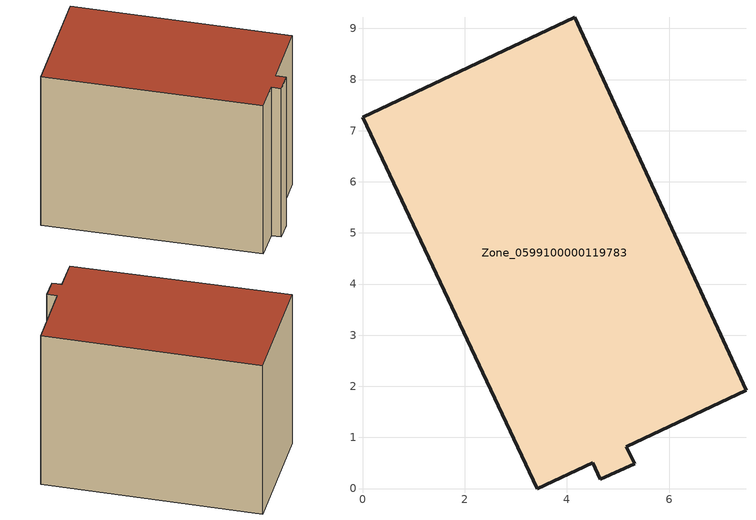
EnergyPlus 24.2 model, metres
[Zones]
Zone_0599100000119783
 floor ground (C_G): 5.16,0.82 5.32,0.49 4.65,0.18 4.5,0.51 3.42,0 0,7.26 4.15,9.21 7.5,1.93 z0
 wall outside (C_F): 4.15,9.21 0,7.26 3.42,0 4.5,0.51 4.65,0.18 5.32,0.49 5.16,0.82 7.5,1.93 4.15,9.21 z0:6.27
 roof outside (C_R): 5.16,0.82 7.5,1.93 4.15,9.21 0,7.26 3.42,0 4.5,0.51 4.65,0.18 5.32,0.49 z6.27
[BUILDING]
Pand.0599100000119783: North Axis=0; Terrain=City; Loads Convergence Tolerance Value=0.04; Temperature Convergence Tolerance Value=0.4; Solar Distribution=FullExterior; Maximum Number of Warmup Days=25; Minimum Number of Warmup Days=1
[Site:Location]
Rotterdam.The.Hague.AP_ZH_NLD Design_Conditions: Latitude=51.96; Longitude=4.45; Time Zone=1; Elevation=-4.5
[SITE:GROUNDTEMPERATURE:BUILDINGSURFACE]
18, 18, 18, 18, 18, 18, 18, 18, 18, 18, 18, 18
[MATERIAL] Thermal Absorptance=0.9; Solar Absorptance=0.7; Visible Absorptance=0.7
Name | Roughness | Thickness | Conductivity | Density | Specific Heat
G.TI.1946 | MediumSmooth | 0.15 | 1 | 540 | 1210
F.TI.1946 | Rough | 0.3 | 0.857143 | 1920 | 840
R.TI.1946 | MediumRough | 0.2 | 0.1 | 1500 | 1000
[CONSTRUCTION]
C_G: G.TI.1946
C_F: F.TI.1946
C_R: R.TI.1946
[ZONE]
Zone_0599100000119783: Type=1; Multiplier=1; Ceiling Height=Autocalculate; Volume=Autocalculate; Floor Area=autocalculate; Part of Total Floor Area=Yes
[ZONEINFILTRATION:DESIGNFLOWRATE]
Infil_Zone_0599100000119783: Zone or ZoneList or Space or SpaceList=Zone_0599100000119783; Schedule=AlwaysOn; Design Flow Rate Calculation Method=Flow/Area; Flow Rate per Floor Area=0.003; Constant Term Coefficient=1; Temperature Term Coefficient=0; Velocity Term Coefficient=0; Velocity Squared Term Coefficient=0
[HVACTEMPLATE:ZONE:IDEALLOADSAIRSYSTEM]
Zone_0599100000119783: Maximum Heating Supply Air Temperature=50; Minimum Cooling Supply Air Temperature=13; Maximum Heating Supply Air Humidity Ratio=0.0156; Minimum Cooling Supply Air Humidity Ratio=0.0077; Heating Limit=NoLimit; Cooling Limit=NoLimit; Dehumidification Control Type=ConstantSensibleHeatRatio; Cooling Sensible Heat Ratio=0.7; Dehumidification Setpoint=60; Humidification Control Type=None; Humidification Setpoint=30; Outdoor Air Method=None; Outdoor Air Flow Rate per Person=0.00944; Outdoor Air Flow Rate per Zone Floor Area=0; Outdoor Air Flow Rate per Zone=0; Demand Controlled Ventilation Type=None; Outdoor Air Economizer Type=NoEconomizer; Heat Recovery Type=None; Sensible Heat Recovery Effectiveness=0.7; Latent Heat Recovery Effectiveness=0.65
[ZONECONTROL:THERMOSTAT]
ThermostatControl_Zone_0599100000119783: Zone or ZoneList=Zone_0599100000119783; Control Type Schedule=DualSetpointControlType; Control 1=Thermostat_Zone_0599100000119783; Temperature Difference Between Cutout And Setpoint=0
[THERMOSTATSETPOINT:DUALSETPOINT]
Thermostat_Zone_0599100000119783: Heating Setpoint Temperature Schedule=HeatingSetpoint_Zone_0599100000119783; Cooling Setpoint Temperature Schedule=CoolingSetpoint_Zone_0599100000119783
[SCHEDULE:COMPACT]
HeatingSetpoint_Zone_0599100000119783: Through: 12/31, For: AllDays, Until: 24:00, 21
CoolingSetpoint_Zone_0599100000119783: Through: 12/31, For: AllDays, Until: 24:00, 24
DualSetpointControlType: Through: 12/31, For: AllDays, Until: 24:00, 4
AlwaysOn: Through: 12/31, For: AllDays, Until: 24:00, 1
